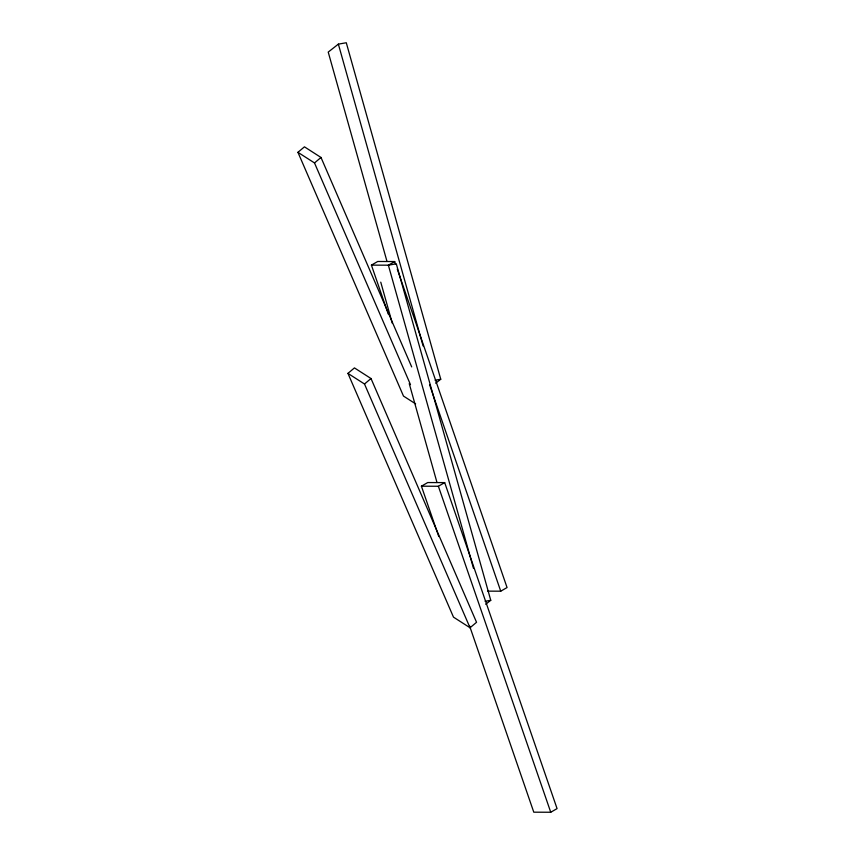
<?xml version="1.0" encoding="UTF-8"?>
<svg xmlns="http://www.w3.org/2000/svg" width="855" height="855" viewBox="0 0 855 855"><rect width="100%" height="100%" fill="white"/><g stroke="black" fill="none" stroke-linecap="round" stroke-linejoin="round"><path stroke-width="1.28" d="M415.626 403.87L403.485 396.079L297.935 152.318L304.444 146.836L320.999 157.47L411.693 366.923M297.935 152.318L314.501 162.942L320.999 157.47M347.942 373.379L354.44 367.907L371.006 378.53L476.545 622.29L470.047 627.762L453.492 617.139L347.942 373.379L364.497 384.013L470.047 627.762M364.497 384.013L371.006 378.53M435.676 383.222L440.752 379.235L346.286 42.75L338.366 44.129L328.224 52.091L386.994 261.427M485.683 604.282L490.759 600.306L396.293 263.81L388.373 265.189L371.412 265.125L388.33 314.213M371.412 265.125L377.728 261.48L394.689 261.545L395.555 264.067M394.689 261.545L388.373 265.189L473.467 568.286M438.775 536.545L421.419 486.196L427.735 482.551L444.686 482.605L557.065 808.606L550.748 812.25L533.787 812.186L469.577 625.903M421.419 486.196L438.38 486.26L444.686 482.605M487.703 591.136L500.741 591.19L507.058 587.545L397.286 269.101M435.099 380.219L440.752 379.235M485.095 601.279L490.759 600.306M314.501 162.942L410.496 384.654M429.595 384.761L500.741 591.19M438.38 486.26L550.748 812.25M338.366 44.129L423.097 345.933M380.753 282.15L392.285 323.243M409.235 383.606L436.991 482.498"/></g></svg>
